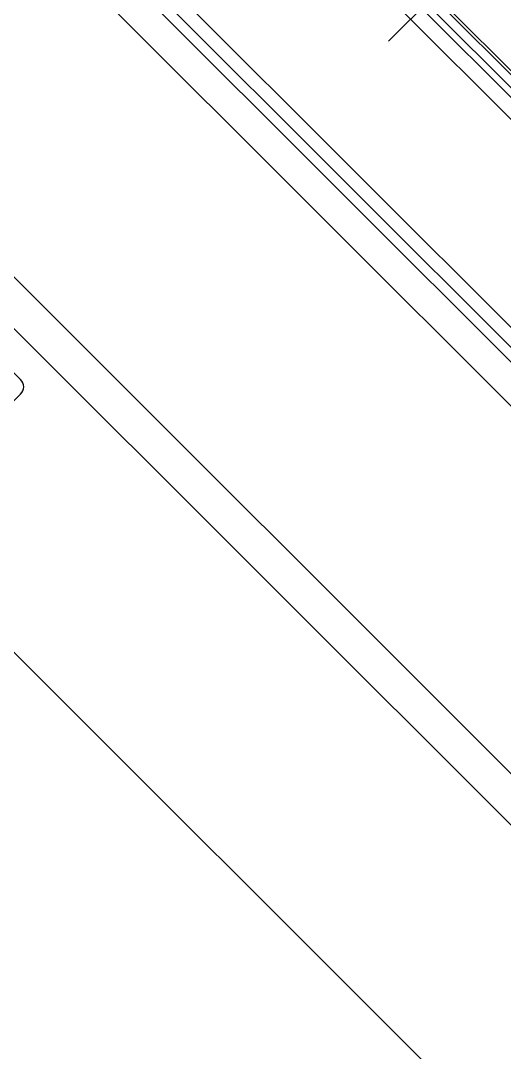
# Model space of a CAD drawing. Header units: millimetres. Extents: x 238075 to 303070, y -258150 to -205841.
# Drawn here: x 279940 to 280404, y -231600 to -230607 of the extents above; entities that cross this region are included whole.
import ezdxf

# ---------------------------------------------------------------- set-up
doc = ezdxf.new("R2010")
doc.units = ezdxf.units.MM
doc.header["$LTSCALE"] = 200
doc.layers.add('L4', color=4, linetype='Continuous')
doc.layers.add('아파트', color=253, linetype='Continuous')

msp = doc.modelspace()

# ---------------------------------------------------------------- linework, layer by layer
at = {"layer": 'L4'}
for p, q in [((280795.18, -231765.69), (278896.6, -229867.1)), ((279335.01, -229902.46, 54985.43), (281010.85, -231578.3, 54985.43)), ((280834.07, -231755.08, 54985.43), (279158.23, -230079.24, 54985.43)), ((280639.62, -231921.25), (278967.31, -230248.94)), ((280657.29, -230263.08), (280293.13, -230627.24)), ((280592.82, -230841.58, 0), (280104.37, -230353.13, 0)), ((280104.4, -230353.09, 0), (280592.86, -230841.55, 0)), ((280106.35, -230351.15, 0), (280594.8, -230839.6, 0)), ((280098.15, -230359.35, 0), (280586.6, -230847.8, 0)), ((280689.11, -231659.62), (279405.72, -230376.22)), ((280116.36, -230408.04), (280512.34, -230804.02)), ((280187.07, -230457.54), (280479.46, -230749.93)), ((279943.12, -230468.14), (280947.21, -231472.24)), ((279957.26, -230468.14), (280947.21, -231458.09)), ((279984.41, -230476.35), (280939.01, -231430.94)), ((279974.94, -230485.82), (280929.53, -231440.42)), ((279536.53, -230549.46), (279939.58, -230952.51)), ((279939.58, -230966.66), (279593.1, -231313.14))]:
    msp.add_line(p, q, dxfattribs=at)
msp.add_arc((279932.51, -230959.58), 10, 315, 45, dxfattribs=at)
at = {"layer": '아파트'}
msp.add_circle((263075.37, -230841.08, 54985.43), 25000, dxfattribs=at)

doc.saveas('drawing.dxf')
